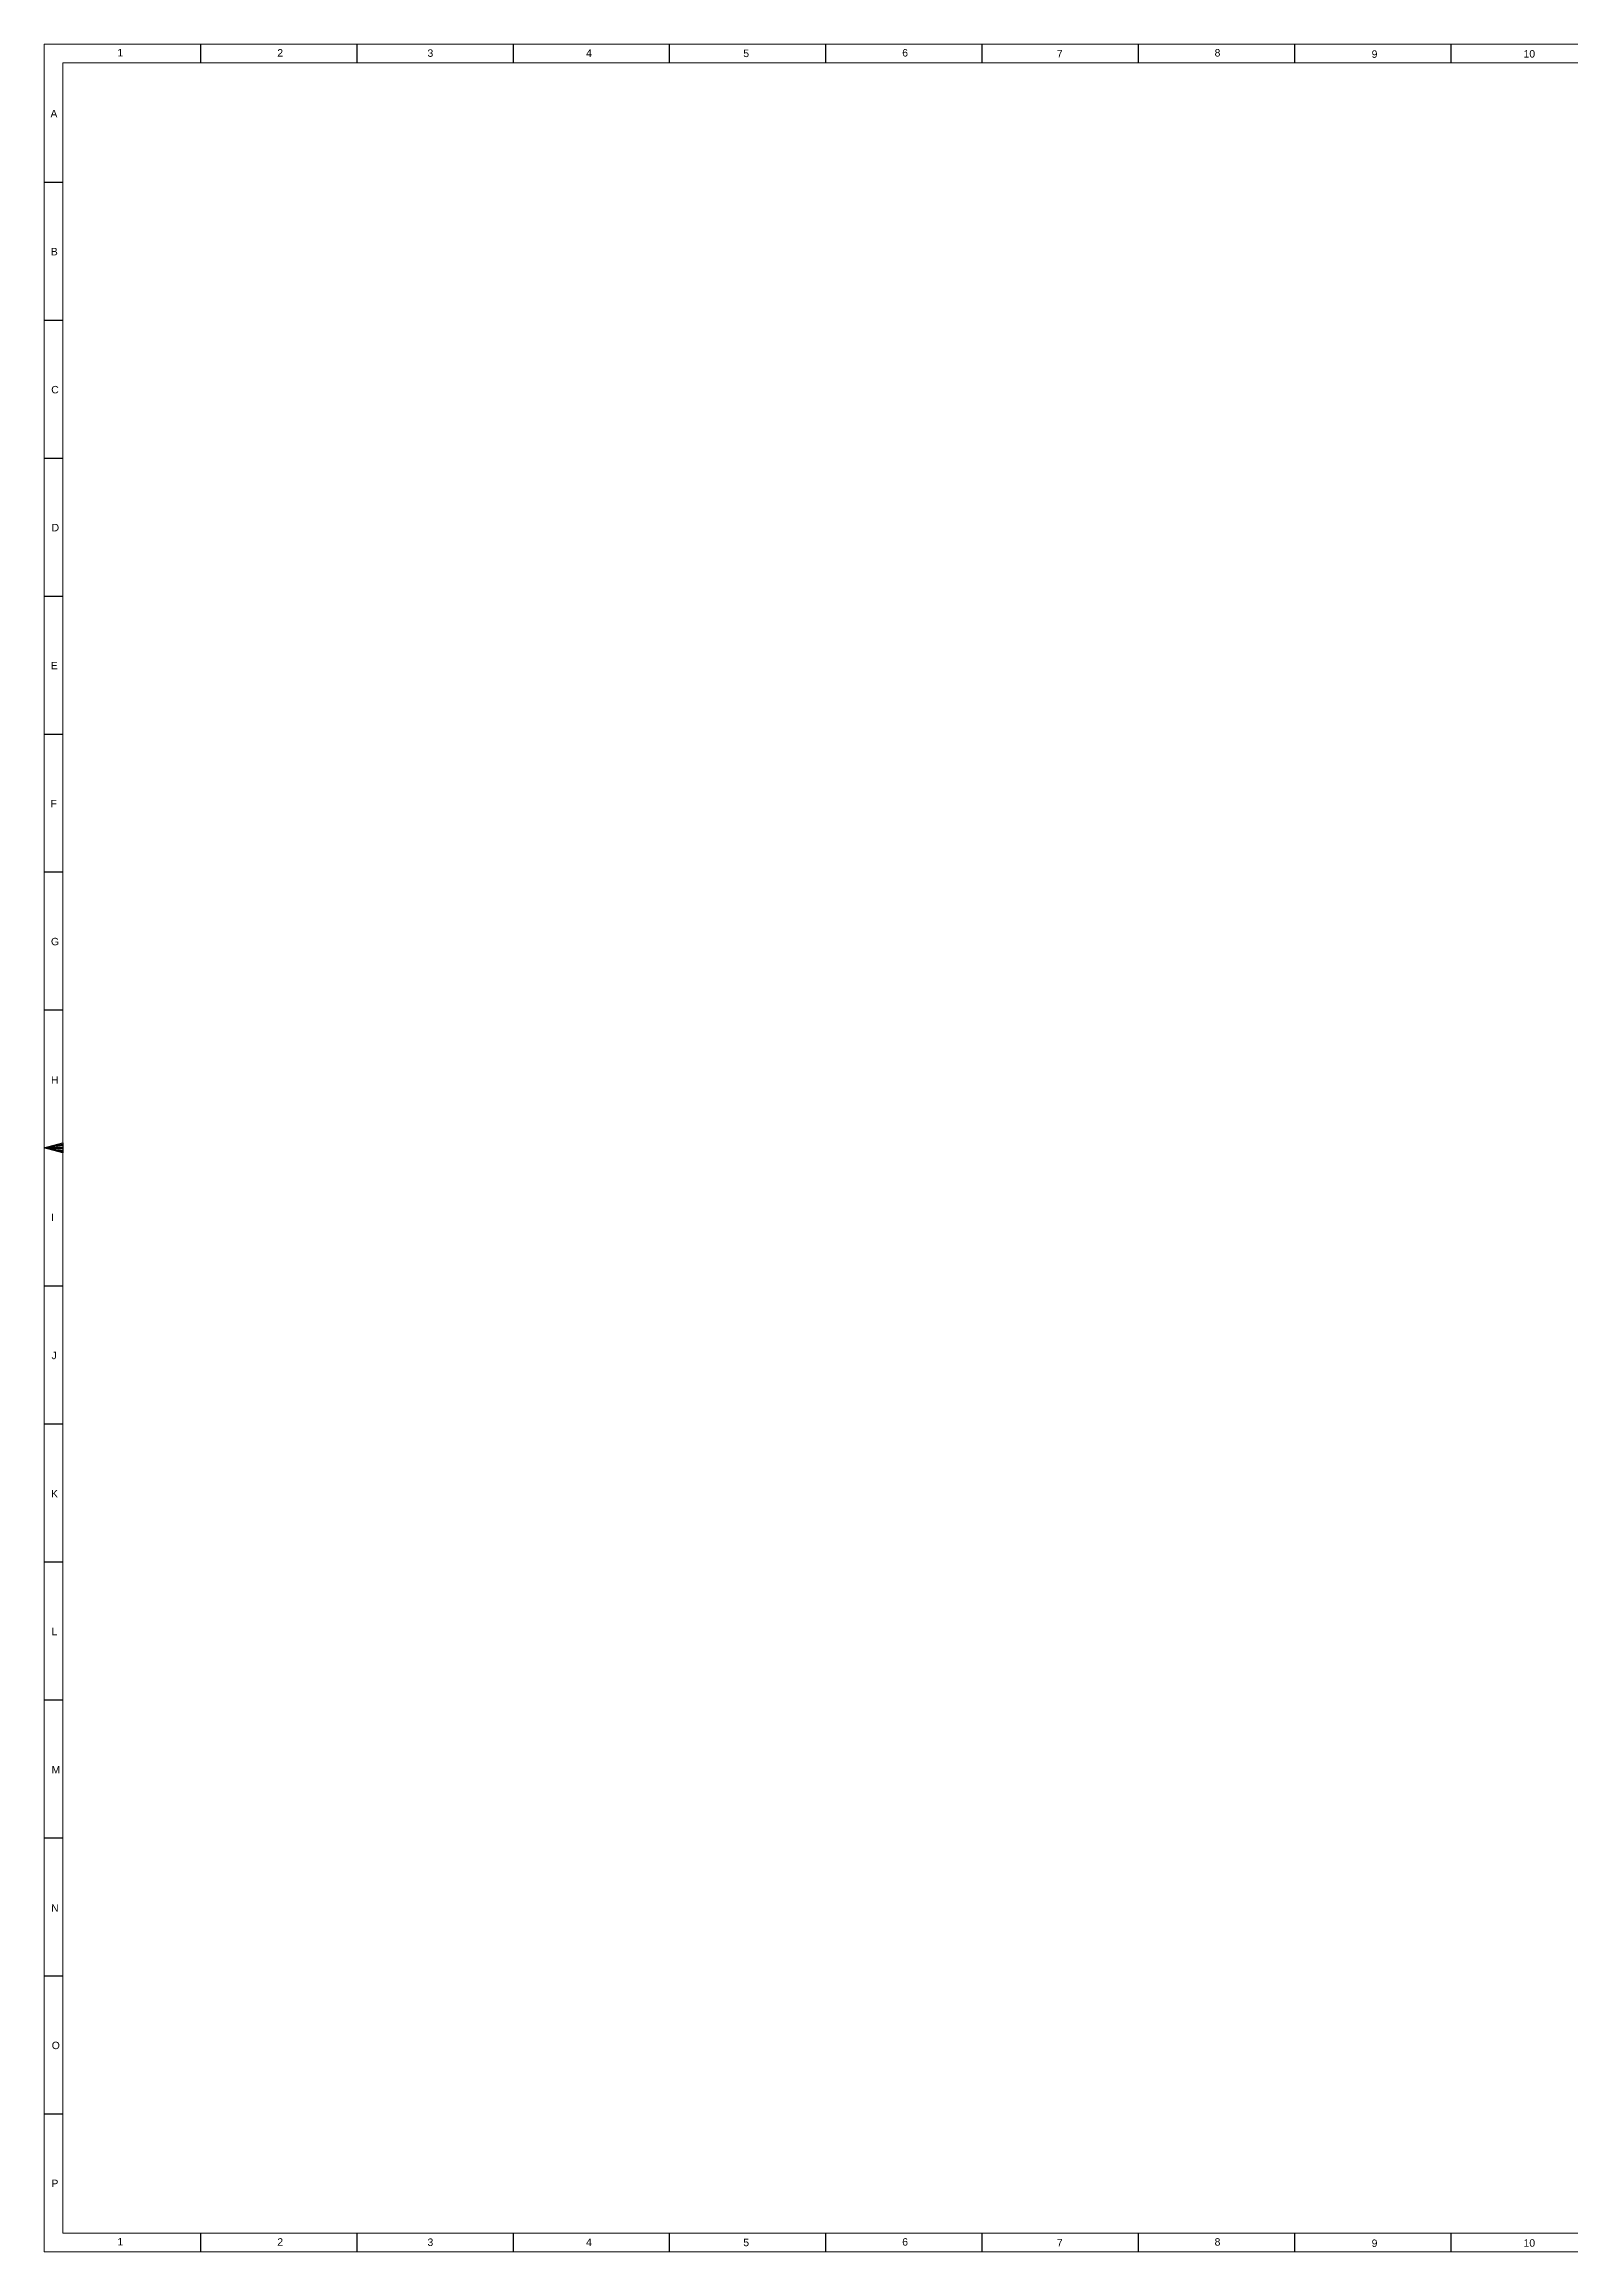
# Model space of a CAD drawing. Header units: inches. Extents: x 21 to 120937, y -15239 to 12027.
# Drawn here: x 41176.34 to 41192.51, y 12003.18 to 12026.57 of the extents above; entities that cross this region are included whole.
import ezdxf

# ---------------------------------------------------------------- set-up
doc = ezdxf.new("R2010")
doc.units = ezdxf.units.IN
doc.header["$MEASUREMENT"] = 0
doc.styles.get("Standard").update_dxf_attribs({"font": 'arial.ttf'})

# ---------------------------------------------------------------- blocks, each defined once
blk = doc.blocks.new('240A1')
at = {"color": 0, "lineweight": -3}
for p, q in [((1045317.02, 286840.35), (1045317.02, 286835.35)), ((1045359.07, 286840.35), (1045359.07, 286835.35)), ((1045401.12, 286840.35), (1045401.12, 286835.35)), ((1045443.17, 286840.35), (1045443.17, 286835.35)), ((1045485.22, 286840.35), (1045485.22, 286835.35)), ((1045527.27, 286840.35), (1045527.27, 286835.35)), ((1045569.32, 286840.35), (1045569.32, 286835.35)), ((1045611.37, 286840.35), (1045611.37, 286835.35)), ((1045653.42, 286840.35), (1045653.42, 286835.35)), ((1045274.97, 286803.22), (1045279.97, 286803.22)), ((1045274.97, 286766.1), (1045279.97, 286766.1)), ((1045274.97, 286728.97), (1045279.97, 286728.97)), ((1045274.97, 286691.85), (1045279.97, 286691.85)), ((1045274.97, 286654.72), (1045279.97, 286654.72)), ((1045274.97, 286617.6), (1045279.97, 286617.6)), ((1045274.97, 286580.47), (1045279.97, 286580.47)), ((1045274.97, 286543.35), (1045279.97, 286543.35)), ((1045274.97, 286506.22), (1045279.97, 286506.22)), ((1045274.97, 286469.1), (1045279.97, 286469.1)), ((1045274.97, 286431.97), (1045279.97, 286431.97)), ((1045274.97, 286394.85), (1045279.97, 286394.85)), ((1045274.97, 286357.72), (1045279.97, 286357.72)), ((1045274.97, 286320.6), (1045279.97, 286320.6)), ((1045274.97, 286283.47), (1045279.97, 286283.47)), ((1045317.02, 286251.35), (1045317.02, 286246.35)), ((1045359.07, 286251.35), (1045359.07, 286246.35)), ((1045401.12, 286251.35), (1045401.12, 286246.35)), ((1045443.17, 286251.35), (1045443.17, 286246.35)), ((1045485.22, 286251.35), (1045485.22, 286246.35)), ((1045527.27, 286251.35), (1045527.27, 286246.35)), ((1045569.32, 286251.35), (1045569.32, 286246.35)), ((1045611.37, 286251.35), (1045611.37, 286246.35)), ((1045653.42, 286251.35), (1045653.42, 286246.35))]:
    blk.add_line(p, q, dxfattribs=at)
at = {"color": 5, "lineweight": 15}
blk.add_lwpolyline([(1045274.97, 286840.35), (1046115.97, 286840.35), (1046115.97, 286246.35), (1045274.97, 286246.35)], close=True, dxfattribs=at)
at = {"color": 0, "lineweight": 9}
blk.add_lwpolyline([(1045279.97, 286835.35), (1046110.97, 286835.35), (1046110.97, 286251.35), (1045279.97, 286251.35)], close=True, dxfattribs=at)
at = {"lineweight": -3}
blk.add_lwpolyline([(1045274.97, 286543.35), (1045279.97, 286544.69), (1045279.97, 286542.01), (1045274.97, 286543.35), (1045279.97, 286544.35), (1045279.97, 286544.02), (1045274.97, 286543.35), (1045279.97, 286543.68), (1045279.97, 286543.01), (1045274.97, 286543.35), (1045279.97, 286542.68), (1045279.97, 286542.34), (1045274.97, 286543.35)], dxfattribs=at)
at = {"lineweight": -3, "char_height": 2, "attachment_point": 1}
for s, insert in [('1', (1045294.68, 286839.06)), ('2', (1045337.7, 286839)), ('3', (1045378.11, 286838.93)), ('4', (1045420.77, 286838.9)), ('5', (1045463.07, 286838.86)), ('6', (1045505.83, 286839.01)), ('7', (1045547.45, 286838.79)), ('8', (1045589.88, 286839.01)), ('9', (1045632.13, 286838.66)), ('10', (1045673, 286838.73)), ('A', (1045276.67, 286822.63)), ('B', (1045276.77, 286785.51)), ('C', (1045276.88, 286748.38)), ('D', (1045276.98, 286711.26)), ('E', (1045276.76, 286674.13)), ('F', (1045276.65, 286637.01)), ('G', (1045276.79, 286599.88)), ('H', (1045276.81, 286562.62)), ('I', (1045276.85, 286525.7)), ('J', (1045276.95, 286488.53)), ('K', (1045276.82, 286451.34)), ('L', (1045276.95, 286414.26)), ('M', (1045276.96, 286377.06)), ('N', (1045276.85, 286339.88)), ('O', (1045277.01, 286302.88)), ('P', (1045276.94, 286265.76)), ('1', (1045294.68, 286250.06)), ('2', (1045337.7, 286250)), ('3', (1045378.11, 286249.93)), ('4', (1045420.77, 286249.9)), ('5', (1045463.07, 286249.86)), ('6', (1045505.83, 286250.01)), ('7', (1045547.45, 286249.79)), ('8', (1045589.88, 286250.01)), ('9', (1045632.13, 286249.66)), ('10', (1045673, 286249.73))]:
    blk.add_mtext_dynamic_manual_height_columns(s, width=2, gutter_width=1, heights=[0], dxfattribs=dict(at, insert=insert))

msp = doc.modelspace()

# ---------------------------------------------------------------- block references
at = {"xscale": 0.03937007874015748, "yscale": 0.03937007874015748, "zscale": 0.03937007874015748}
msp.add_blockref('240A1', (23.779, 733.641), dxfattribs=at)

doc.saveas('drawing.dxf')
